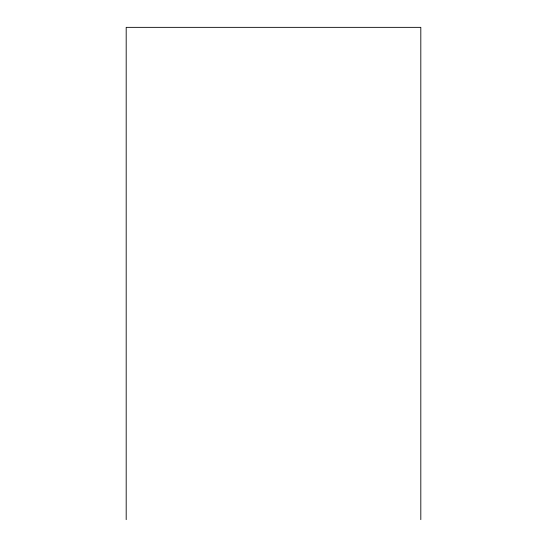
<?xml version="1.0" encoding="UTF-8"?>
<svg xmlns="http://www.w3.org/2000/svg" width="547" height="547" viewBox="0 0 547 547"><rect width="100%" height="100%" fill="white"/><g stroke="black" fill="none" stroke-linecap="round" stroke-linejoin="round"><path stroke-width="0.82" d="M420.814 519.65L420.814 27.35L126.186 27.35L126.186 519.65"/></g></svg>
